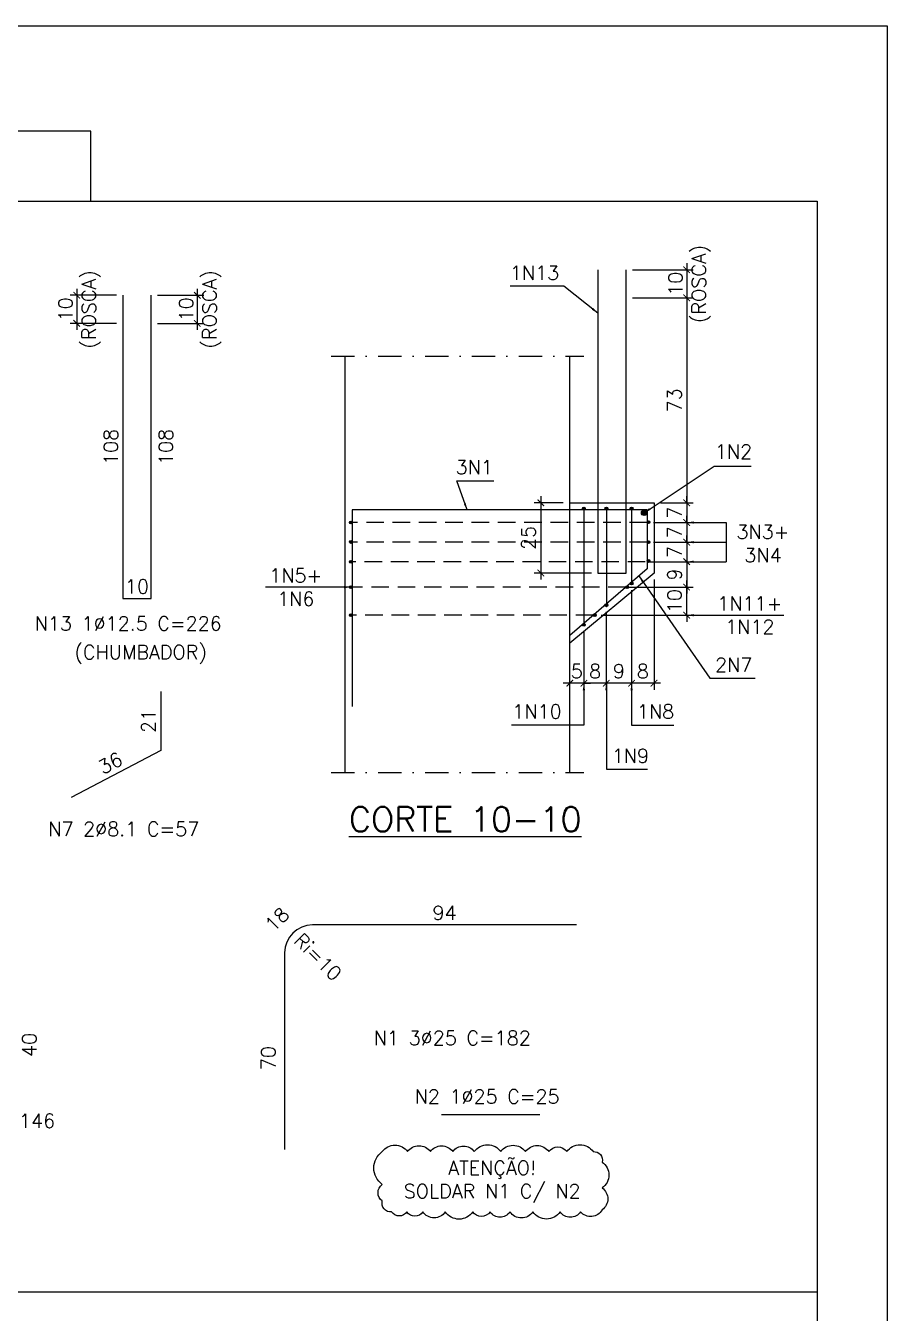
# Model space of a CAD drawing. Header units: centimetres. Extents: x 1658 to 27871, y 8240 to 11444.
# Drawn here: x 26950 to 27871, y 10069 to 11444 of the extents above; entities that cross this region are included whole.
import ezdxf

# ---------------------------------------------------------------- set-up
doc = ezdxf.new("R2010")
doc.units = ezdxf.units.CM
doc.header["$LTSCALE"] = 50
doc.header["$MEASUREMENT"] = 0
doc.header["$PDMODE"] = 67
doc.linetypes.add('DASHDOT', pattern=[1, 0.5, -0.25, 0, -0.25])
doc.linetypes.add('HIDDEN', pattern=[0.375, 0.25, -0.125])
for name, color, linetype in [('COTAS-PRECON', 1, 'Continuous'), ('FORMATO-PRECON', 2, 'Continuous'), ('HACHURAS-PRECON', 1, 'Continuous'), ('LINHA CENTRO-PRECON', 1, 'DASHDOT'), ('LINHA-01-PRECON', 1, 'Continuous'), ('LINHA-02-PRECON', 2, 'Continuous'), ('LINHA-03-PRECON', 3, 'Continuous'), ('LINHA-04-PRECON', 4, 'Continuous'), ('X1', 2, 'Continuous')]:
    doc.layers.add(name, color=color, linetype=linetype)
doc.styles.add('PRECON-ROMANS', font='romans.shx')
doc.styles.get("Standard").update_dxf_attribs({"font": 'romans.shx'})
doc.dimstyles.new('ESC50-50', dxfattribs={"dimscale": 50, "dimtxt": 0.2, "dimasz": 0.15, "dimexe": 0.15, "dimexo": 0.15, "dimgap": 0.08, "dimtad": 1, "dimdec": 1, "dimzin": 12, "dimdsep": 46, "dimtxsty": 'Standard', "dimblk": 'ARCHTICK', "dimcen": 0.09, "dimdle": 0.15, "dimclrd": 256, "dimclre": 256, "dimclrt": 2, "dimazin": 3, "dimtfac": 1, "dimtdec": 1, "dimtmove": 1, "dimatfit": 2, "dimfxl": 0.15, "dimtolj": 1, "dimtzin": 0, "dimarcsym": 0})
doc.dimstyles.new('ESC75-25', dxfattribs={"dimscale": 0, "dimtxt": 15, "dimasz": 7, "dimexe": 7, "dimexo": 7, "dimgap": 5.5, "dimtad": 1, "dimdec": 1, "dimlfac": 0.333333, "dimdsep": 46, "dimtxsty": 'Standard', "dimblk": 'ARCHTICK', "dimcen": 0.1, "dimdle": 7, "dimclrd": 256, "dimclre": 256, "dimclrt": 2, "dimadec": 0, "dimazin": 0, "dimtfac": 1, "dimtdec": 1, "dimtix": 1, "dimtmove": 2, "dimatfit": 3, "dimfxl": 1, "dimarcsym": 0})
doc.dimstyles.new('ESC75-75', dxfattribs={"dimscale": 0, "dimtxt": 15, "dimasz": 7, "dimexe": 7, "dimexo": 7, "dimgap": 5.5, "dimtad": 1, "dimdec": 1, "dimdsep": 46, "dimtxsty": 'Standard', "dimblk": 'ARCHTICK', "dimcen": 0.1, "dimdle": 7, "dimclrd": 256, "dimclre": 256, "dimclrt": 2, "dimadec": 0, "dimazin": 0, "dimtfac": 1, "dimtdec": 1, "dimtix": 1, "dimtmove": 2, "dimatfit": 3, "dimfxl": 1, "dimarcsym": 0})

# ---------------------------------------------------------------- blocks, each defined once
blk = doc.blocks.new('A$C2E607E54')
at = {"layer": 'FORMATO-PRECON', "color": 6}
blk.add_line((1835, 4050), (685, 4050), dxfattribs=at)
at = {"layer": 'FORMATO-PRECON'}
for points in [[(0, 4200), (2970, 4200), (2970, 0), (0, 0)], [(685, 3950), (1835, 3950), (1835, 4050), (685, 4050)]]:
    blk.add_lwpolyline(points, close=True, dxfattribs=at)
at = {"layer": 'FORMATO-PRECON', "color": 6}
blk.add_lwpolyline([(100, 3950), (2870, 3950), (2870, 100), (100, 100)], close=True, dxfattribs=at)
blk = doc.blocks.new('_ArchTick')
at = {"color": 0, "linetype": 'ByBlock', "const_width": 0.15}
blk.add_lwpolyline([(-0.5, -0.5), (0.5, 0.5)], dxfattribs=at)
blk = doc.blocks.new('*D616')
at = {"layer": 'Defpoints', "color": 0, "transparency": 16777216}
for p in [(27621.8, 10934.3), (27614.3, 10913.3), (27656.7, 10913.3)]:
    blk.add_point(p, dxfattribs=at)
at = {"layer": 'LINHA-01-PRECON', "lineweight": -2, "transparency": 16777216}
for p, q in [((27656.7, 10934.3), (27656.7, 10941.3)), ((27628.8, 10934.3), (27663.7, 10934.3)), ((27656.7, 10934.3), (27656.7, 10913.3)), ((27621.3, 10913.3), (27663.7, 10913.3)), ((27656.7, 10913.3), (27656.7, 10906.3))]:
    blk.add_line(p, q, dxfattribs=at)
at = {"layer": 'LINHA-01-PRECON', "lineweight": -2, "transparency": 16777216, "xscale": 7, "yscale": 7, "zscale": 7}
for p, rotation in [((27656.7, 10934.3), 270), ((27656.7, 10913.3), 90)]:
    blk.add_blockref('_ArchTick', p, dxfattribs=dict(at, rotation=rotation))
at = {"layer": 'LINHA-01-PRECON', "color": 2, "transparency": 16777216, "insert": (27643.7, 10923.8), "char_height": 15, "attachment_point": 5, "rotation": 90}
blk.add_mtext('7', dxfattribs=at)
blk = doc.blocks.new('*D617')
at = {"layer": 'Defpoints', "color": 0, "transparency": 16777216}
for p in [(27621.8, 10859.3), (27597.8, 10848.1), (27597.8, 10741.6)]:
    blk.add_point(p, dxfattribs=at)
at = {"layer": 'LINHA-01-PRECON', "lineweight": -2, "transparency": 16777216}
for p, q in [((27621.8, 10852.3), (27621.8, 10734.6)), ((27597.8, 10841.1), (27597.8, 10734.6)), ((27628.8, 10741.6), (27590.8, 10741.6))]:
    blk.add_line(p, q, dxfattribs=at)
at = {"layer": 'LINHA-01-PRECON', "lineweight": -2, "transparency": 16777216, "xscale": 7, "yscale": 7, "zscale": 7, "rotation": 180}
blk.add_blockref('_ArchTick', (27597.8, 10741.6), dxfattribs=at)
at = {"layer": 'LINHA-01-PRECON', "lineweight": -2, "transparency": 16777216, "xscale": 7, "yscale": 7, "zscale": 7}
blk.add_blockref('_ArchTick', (27621.8, 10741.6), dxfattribs=at)
at = {"layer": 'LINHA-01-PRECON', "color": 2, "transparency": 16777216, "insert": (27609.8, 10754.6), "char_height": 15, "attachment_point": 5}
blk.add_mtext('8', dxfattribs=at)
blk = doc.blocks.new('*D618')
at = {"layer": 'Defpoints', "color": 0, "transparency": 16777216}
for p in [(27597.8, 10848.1), (27570.8, 10824.8), (27570.8, 10741.6)]:
    blk.add_point(p, dxfattribs=at)
at = {"layer": 'LINHA-01-PRECON', "lineweight": -2, "transparency": 16777216}
for p, q in [((27597.8, 10841.1), (27597.8, 10734.6)), ((27570.8, 10817.8), (27570.8, 10734.6)), ((27604.8, 10741.6), (27563.8, 10741.6))]:
    blk.add_line(p, q, dxfattribs=at)
at = {"layer": 'LINHA-01-PRECON', "lineweight": -2, "transparency": 16777216, "xscale": 7, "yscale": 7, "zscale": 7, "rotation": 180}
blk.add_blockref('_ArchTick', (27570.8, 10741.6), dxfattribs=at)
at = {"layer": 'LINHA-01-PRECON', "lineweight": -2, "transparency": 16777216, "xscale": 7, "yscale": 7, "zscale": 7}
blk.add_blockref('_ArchTick', (27597.8, 10741.6), dxfattribs=at)
at = {"layer": 'LINHA-01-PRECON', "color": 2, "transparency": 16777216, "insert": (27584.3, 10754.6), "char_height": 15, "attachment_point": 5}
blk.add_mtext('9', dxfattribs=at)
blk = doc.blocks.new('*D619')
at = {"layer": 'Defpoints', "color": 0, "transparency": 16777216}
for p in [(27546.8, 10804.1), (27531.8, 10741.6), (27531.8, 10741.6)]:
    blk.add_point(p, dxfattribs=at)
at = {"layer": 'LINHA-01-PRECON', "lineweight": -2, "transparency": 16777216}
for p, q in [((27546.8, 10797.1), (27546.8, 10734.6)), ((27531.8, 10741.6), (27524.8, 10741.6)), ((27546.8, 10741.6), (27531.8, 10741.6)), ((27546.8, 10741.6), (27553.8, 10741.6))]:
    blk.add_line(p, q, dxfattribs=at)
at = {"layer": 'LINHA-01-PRECON', "lineweight": -2, "transparency": 16777216, "xscale": 7, "yscale": 7, "zscale": 7}
blk.add_blockref('_ArchTick', (27531.8, 10741.6), dxfattribs=at)
at = {"layer": 'LINHA-01-PRECON', "lineweight": -2, "transparency": 16777216, "xscale": 7, "yscale": 7, "zscale": 7, "rotation": 180}
blk.add_blockref('_ArchTick', (27546.8, 10741.6), dxfattribs=at)
at = {"layer": 'LINHA-01-PRECON', "color": 2, "transparency": 16777216, "insert": (27539.3, 10754.6), "char_height": 15, "attachment_point": 5}
blk.add_mtext('5', dxfattribs=at)
blk = doc.blocks.new('*D620')
at = {"layer": 'Defpoints', "color": 0, "linetype": 'Continuous', "transparency": 16777216}
for p in [(27256.9, 10483.4), (27538.9, 10483.4), (27538.9, 10483.4)]:
    blk.add_point(p, dxfattribs=at)
at = {"layer": 'LINHA-01-PRECON', "color": 2, "linetype": 'Continuous', "transparency": 16777216, "insert": (27397.9, 10496.4), "char_height": 15, "attachment_point": 5}
blk.add_mtext('94', dxfattribs=at)
blk = doc.blocks.new('*D621')
at = {"layer": 'Defpoints', "color": 0, "linetype": 'Continuous', "transparency": 16777216}
for p in [(27226.9, 10453.4), (27226.9, 10243.4), (27226.9, 10243.4)]:
    blk.add_point(p, dxfattribs=at)
at = {"layer": 'LINHA-01-PRECON', "color": 2, "linetype": 'Continuous', "transparency": 16777216, "insert": (27209.6, 10341.1), "char_height": 15, "attachment_point": 5, "rotation": 90}
blk.add_mtext('70', dxfattribs=at)
blk = doc.blocks.new('*D629')
at = {"layer": 'Defpoints', "color": 0, "linetype": 'Continuous', "transparency": 16777216}
for p in [(27094.7, 10732.7), (27094.7, 10669.7), (27094.7, 10669.7)]:
    blk.add_point(p, dxfattribs=at)
at = {"layer": 'LINHA-01-PRECON', "color": 2, "linetype": 'Continuous', "transparency": 16777216, "insert": (27081.7, 10701.2), "char_height": 15, "attachment_point": 5, "rotation": 90}
blk.add_mtext('21', dxfattribs=at)
blk = doc.blocks.new('*D630')
at = {"layer": 'Defpoints', "color": 0, "linetype": 'Continuous', "transparency": 16777216}
for p in [(27094.7, 10669.7), (26998.9, 10619.7), (26998.9, 10619.7)]:
    blk.add_point(p, dxfattribs=at)
at = {"layer": 'LINHA-01-PRECON', "color": 2, "linetype": 'Continuous', "transparency": 16777216, "insert": (27040.8, 10656.2), "char_height": 15, "attachment_point": 5, "rotation": 27.5643}
blk.add_mtext('36', dxfattribs=at)
blk = doc.blocks.new('*D631')
at = {"layer": 'Defpoints', "color": 0, "transparency": 16777216}
for p in [(27614.3, 10913.3), (27614.3, 10892.3), (27656.7, 10892.3)]:
    blk.add_point(p, dxfattribs=at)
at = {"layer": 'LINHA-01-PRECON', "lineweight": -2, "transparency": 16777216}
for p, q in [((27621.3, 10913.3), (27663.7, 10913.3)), ((27656.7, 10913.3), (27656.7, 10920.3)), ((27656.7, 10913.3), (27656.7, 10892.3)), ((27621.3, 10892.3), (27663.7, 10892.3)), ((27656.7, 10892.3), (27656.7, 10885.3))]:
    blk.add_line(p, q, dxfattribs=at)
at = {"layer": 'LINHA-01-PRECON', "lineweight": -2, "transparency": 16777216, "xscale": 7, "yscale": 7, "zscale": 7}
for p, rotation in [((27656.7, 10913.3), 270), ((27656.7, 10892.3), 90)]:
    blk.add_blockref('_ArchTick', p, dxfattribs=dict(at, rotation=rotation))
at = {"layer": 'LINHA-01-PRECON', "color": 2, "transparency": 16777216, "insert": (27643.7, 10902.8), "char_height": 15, "attachment_point": 5, "rotation": 90}
blk.add_mtext('7', dxfattribs=at)
blk = doc.blocks.new('*D632')
at = {"layer": 'Defpoints', "color": 0, "transparency": 16777216}
for p in [(27610, 10871.4), (27593.1, 10844.3), (27656.7, 10844.3)]:
    blk.add_point(p, dxfattribs=at)
at = {"layer": 'LINHA-01-PRECON', "lineweight": -2, "transparency": 16777216}
for p, q in [((27617, 10871.4), (27663.7, 10871.4)), ((27656.7, 10878.4), (27656.7, 10837.3)), ((27600.1, 10844.3), (27663.7, 10844.3))]:
    blk.add_line(p, q, dxfattribs=at)
at = {"layer": 'LINHA-01-PRECON', "lineweight": -2, "transparency": 16777216, "xscale": 7, "yscale": 7, "zscale": 7}
for p, rotation in [((27656.7, 10871.4), 90), ((27656.7, 10844.3), 270)]:
    blk.add_blockref('_ArchTick', p, dxfattribs=dict(at, rotation=rotation))
at = {"layer": 'LINHA-01-PRECON', "color": 2, "transparency": 16777216, "insert": (27643.7, 10857.8), "char_height": 15, "attachment_point": 5, "rotation": 90}
blk.add_mtext('9', dxfattribs=at)
blk = doc.blocks.new('*D634')
at = {"layer": 'Defpoints', "color": 0, "transparency": 16777216}
for p in [(27570.8, 10824.8), (27546.8, 10804.1), (27546.8, 10741.6)]:
    blk.add_point(p, dxfattribs=at)
at = {"layer": 'LINHA-01-PRECON', "lineweight": -2, "transparency": 16777216}
for p, q in [((27570.8, 10817.8), (27570.8, 10734.6)), ((27546.8, 10797.1), (27546.8, 10734.6)), ((27577.8, 10741.6), (27539.8, 10741.6))]:
    blk.add_line(p, q, dxfattribs=at)
at = {"layer": 'LINHA-01-PRECON', "lineweight": -2, "transparency": 16777216, "xscale": 7, "yscale": 7, "zscale": 7, "rotation": 180}
blk.add_blockref('_ArchTick', (27546.8, 10741.6), dxfattribs=at)
at = {"layer": 'LINHA-01-PRECON', "lineweight": -2, "transparency": 16777216, "xscale": 7, "yscale": 7, "zscale": 7}
blk.add_blockref('_ArchTick', (27570.8, 10741.6), dxfattribs=at)
at = {"layer": 'LINHA-01-PRECON', "color": 2, "transparency": 16777216, "insert": (27558.8, 10754.6), "char_height": 15, "attachment_point": 5}
blk.add_mtext('8', dxfattribs=at)
blk = doc.blocks.new('*D636')
at = {"layer": 'Defpoints', "color": 0, "transparency": 16777216}
for p in [(26938.3, 10415.1), (26938.3, 10415.1), (26938.3, 10295.3)]:
    blk.add_point(p, dxfattribs=at)
at = {"layer": 'LINHA-01-PRECON', "color": 2, "transparency": 16777216, "insert": (26954.2, 10355.2), "char_height": 15, "attachment_point": 5, "rotation": 90}
blk.add_mtext('40', dxfattribs=at)
blk = doc.blocks.new('*D594')
at = {"layer": 'Defpoints', "color": 0, "transparency": 16777216}
for p in [(27585.4, 10844.3), (27656.7, 10844.3), (27558.4, 10814.3)]:
    blk.add_point(p, dxfattribs=at)
at = {"layer": 'LINHA-01-PRECON', "lineweight": -2, "transparency": 16777216}
for p, q in [((27592.4, 10844.3), (27663.7, 10844.3)), ((27656.7, 10844.3), (27656.7, 10851.3)), ((27656.7, 10814.3), (27656.7, 10844.3)), ((27565.4, 10814.3), (27663.7, 10814.3)), ((27656.7, 10814.3), (27656.7, 10807.3))]:
    blk.add_line(p, q, dxfattribs=at)
at = {"layer": 'LINHA-01-PRECON', "lineweight": -2, "transparency": 16777216, "xscale": 7, "yscale": 7, "zscale": 7}
for p, rotation in [((27656.7, 10844.3), 270), ((27656.7, 10814.3), 90)]:
    blk.add_blockref('_ArchTick', p, dxfattribs=dict(at, rotation=rotation))
at = {"layer": 'LINHA-01-PRECON', "color": 2, "transparency": 16777216, "insert": (27643.7, 10829.3), "char_height": 15, "attachment_point": 5, "rotation": 90}
blk.add_mtext('10', dxfattribs=at)
blk = doc.blocks.new('*D700')
at = {"layer": 'Defpoints', "color": 0, "transparency": 16777216}
for p in [(27632.1, 10892.3), (27632.1, 10871.4), (27656.7, 10871.4)]:
    blk.add_point(p, dxfattribs=at)
at = {"layer": 'LINHA-01-PRECON', "lineweight": -2, "transparency": 16777216}
for p, q in [((27656.7, 10892.3), (27656.7, 10899.3)), ((27639.1, 10892.3), (27663.7, 10892.3)), ((27656.7, 10892.3), (27656.7, 10871.4)), ((27639.1, 10871.4), (27663.7, 10871.4)), ((27656.7, 10871.4), (27656.7, 10864.4))]:
    blk.add_line(p, q, dxfattribs=at)
at = {"layer": 'LINHA-01-PRECON', "lineweight": -2, "transparency": 16777216, "xscale": 7, "yscale": 7, "zscale": 7}
for p, rotation in [((27656.7, 10892.3), 270), ((27656.7, 10871.4), 90)]:
    blk.add_blockref('_ArchTick', p, dxfattribs=dict(at, rotation=rotation))
at = {"layer": 'LINHA-01-PRECON', "color": 2, "transparency": 16777216, "insert": (27643.7, 10881.8), "char_height": 15, "attachment_point": 5, "rotation": 90}
blk.add_mtext('7', dxfattribs=at)
blk = doc.blocks.new('*D701')
at = {"layer": 'Defpoints', "color": 0, "transparency": 16777216}
for p in [(27591.8, 11183.3), (27591.8, 11153.3), (27656.7, 11153.3)]:
    blk.add_point(p, dxfattribs=at)
at = {"layer": 'LINHA-01-PRECON', "lineweight": -2, "transparency": 16777216}
for p, q in [((27598.8, 11183.3), (27663.7, 11183.3)), ((27656.7, 11190.3), (27656.7, 11146.3)), ((27598.8, 11153.3), (27663.7, 11153.3))]:
    blk.add_line(p, q, dxfattribs=at)
at = {"layer": 'LINHA-01-PRECON', "lineweight": -2, "transparency": 16777216, "xscale": 7, "yscale": 7, "zscale": 7}
for p, rotation in [((27656.7, 11183.3), 90), ((27656.7, 11153.3), 270)]:
    blk.add_blockref('_ArchTick', p, dxfattribs=dict(at, rotation=rotation))
at = {"layer": 'LINHA-01-PRECON', "color": 2, "transparency": 16777216, "insert": (27659.8, 11168.3), "char_height": 15, "attachment_point": 5, "rotation": 90}
blk.add_mtext('10\\P(ROSCA)', dxfattribs=at)
blk = doc.blocks.new('*D702')
at = {"layer": 'Defpoints', "color": 0, "transparency": 16777216}
for p in [(27591.8, 11153.3), (27621.8, 10934.3), (27656.7, 10934.3)]:
    blk.add_point(p, dxfattribs=at)
at = {"layer": 'LINHA-01-PRECON', "lineweight": -2, "transparency": 16777216}
for p, q in [((27656.7, 11160.3), (27656.7, 10927.3)), ((27598.8, 11153.3), (27663.7, 11153.3)), ((27628.8, 10934.3), (27663.7, 10934.3))]:
    blk.add_line(p, q, dxfattribs=at)
at = {"layer": 'LINHA-01-PRECON', "lineweight": -2, "transparency": 16777216, "xscale": 7, "yscale": 7, "zscale": 7}
for p, rotation in [((27656.7, 11153.3), 90), ((27656.7, 10934.3), 270)]:
    blk.add_blockref('_ArchTick', p, dxfattribs=dict(at, rotation=rotation))
at = {"layer": 'LINHA-01-PRECON', "color": 2, "transparency": 16777216, "insert": (27643.7, 11043.8), "char_height": 15, "attachment_point": 5, "rotation": 90}
blk.add_mtext('73', dxfattribs=at)
blk = doc.blocks.new('*D703')
at = {"layer": 'Defpoints', "color": 0, "linetype": 'Continuous', "transparency": 16777216}
for p in [(27054.2, 11156), (27054.2, 10832), (27054.2, 10832)]:
    blk.add_point(p, dxfattribs=at)
at = {"layer": 'LINHA-01-PRECON', "color": 2, "linetype": 'Continuous', "transparency": 16777216, "insert": (27041.2, 10994), "char_height": 15, "attachment_point": 5, "rotation": 90}
blk.add_mtext('108', dxfattribs=at)
blk = doc.blocks.new('*D704')
at = {"layer": 'Defpoints', "color": 0, "linetype": 'Continuous', "transparency": 16777216}
for p in [(27054.2, 10832), (27084.2, 10832), (27084.2, 10832)]:
    blk.add_point(p, dxfattribs=at)
at = {"layer": 'LINHA-01-PRECON', "color": 2, "linetype": 'Continuous', "transparency": 16777216, "insert": (27069.2, 10845), "char_height": 15, "attachment_point": 5}
blk.add_mtext('10', dxfattribs=at)
blk = doc.blocks.new('*D705')
at = {"layer": 'Defpoints', "color": 0, "linetype": 'Continuous', "transparency": 16777216}
for p in [(27084.2, 11156), (27084.2, 11156), (27084.2, 10832)]:
    blk.add_point(p, dxfattribs=at)
at = {"layer": 'LINHA-01-PRECON', "color": 2, "linetype": 'Continuous', "transparency": 16777216, "insert": (27100.2, 10994), "char_height": 15, "attachment_point": 5, "rotation": 90}
blk.add_mtext('108', dxfattribs=at)
blk = doc.blocks.new('*D713')
at = {"layer": 'Defpoints', "color": 0, "transparency": 16777216}
for p in [(27084.2, 11156), (27084.2, 11126), (27133.7, 11126)]:
    blk.add_point(p, dxfattribs=at)
at = {"layer": 'LINHA-01-PRECON', "lineweight": -2, "transparency": 16777216}
for p, q in [((27091.2, 11156), (27140.7, 11156)), ((27133.7, 11163), (27133.7, 11119)), ((27091.2, 11126), (27140.7, 11126))]:
    blk.add_line(p, q, dxfattribs=at)
at = {"layer": 'LINHA-01-PRECON', "lineweight": -2, "transparency": 16777216, "xscale": 7, "yscale": 7, "zscale": 7}
for p, rotation in [((27133.7, 11156), 90), ((27133.7, 11126), 270)]:
    blk.add_blockref('_ArchTick', p, dxfattribs=dict(at, rotation=rotation))
at = {"layer": 'LINHA-01-PRECON', "color": 2, "transparency": 16777216, "insert": (27136.8, 11141), "char_height": 15, "attachment_point": 5, "rotation": 90}
blk.add_mtext('10\\P(ROSCA)', dxfattribs=at)
blk = doc.blocks.new('*D714')
at = {"layer": 'Defpoints', "color": 0, "transparency": 16777216}
for p in [(27054.2, 11156), (27004.8, 11126), (27054.2, 11126)]:
    blk.add_point(p, dxfattribs=at)
at = {"layer": 'LINHA-01-PRECON', "lineweight": -2, "transparency": 16777216}
for p, q in [((27047.2, 11156), (26997.8, 11156)), ((27004.8, 11163), (27004.8, 11119)), ((27047.2, 11126), (26997.8, 11126))]:
    blk.add_line(p, q, dxfattribs=at)
at = {"layer": 'LINHA-01-PRECON', "lineweight": -2, "transparency": 16777216, "xscale": 7, "yscale": 7, "zscale": 7}
for p, rotation in [((27004.8, 11156), 90), ((27004.8, 11126), 270)]:
    blk.add_blockref('_ArchTick', p, dxfattribs=dict(at, rotation=rotation))
at = {"layer": 'LINHA-01-PRECON', "color": 2, "transparency": 16777216, "insert": (27007.8, 11141), "char_height": 15, "attachment_point": 5, "rotation": 90}
blk.add_mtext('10\\P(ROSCA)', dxfattribs=at)
blk = doc.blocks.new('*D715')
at = {"layer": 'Defpoints', "color": 0, "transparency": 16777216}
for p in [(27531.8, 10934.3), (27500.8, 10859.3), (27561.8, 10859.3)]:
    blk.add_point(p, dxfattribs=at)
at = {"layer": 'LINHA-01-PRECON', "lineweight": -2, "transparency": 16777216}
for p, q in [((27500.8, 10941.3), (27500.8, 10852.3)), ((27524.8, 10934.3), (27493.8, 10934.3)), ((27554.8, 10859.3), (27493.8, 10859.3))]:
    blk.add_line(p, q, dxfattribs=at)
at = {"layer": 'LINHA-01-PRECON', "lineweight": -2, "transparency": 16777216, "xscale": 7, "yscale": 7, "zscale": 7}
for p, rotation in [((27500.8, 10934.3), 90), ((27500.8, 10859.3), 270)]:
    blk.add_blockref('_ArchTick', p, dxfattribs=dict(at, rotation=rotation))
at = {"layer": 'LINHA-01-PRECON', "color": 2, "transparency": 16777216, "insert": (27487.8, 10896.8), "char_height": 15, "attachment_point": 5, "rotation": 90}
blk.add_mtext('25', dxfattribs=at)

msp = doc.modelspace()

# ---------------------------------------------------------------- hatches: boundary and pattern name
at = {"layer": 'LINHA-01-PRECON', "linetype": 'Continuous'}
h = msp.add_hatch(color=256, dxfattribs=at)
h.dxf.hatch_style = 1
edge = h.paths.add_edge_path()
edge.add_arc((27546.85, 10928.25), 1.5, 0, 360)
h = msp.add_hatch(color=256, dxfattribs=at)
h.dxf.hatch_style = 1
edge = h.paths.add_edge_path()
edge.add_arc((27570.85, 10928.25), 1.5, 0, 360)
h = msp.add_hatch(color=256, dxfattribs=at)
h.dxf.hatch_style = 1
edge = h.paths.add_edge_path()
edge.add_arc((27597.85, 10928.25), 1.5, 0, 360)
h = msp.add_hatch(color=256, dxfattribs=at)
h.dxf.hatch_style = 1
edge = h.paths.add_edge_path()
edge.add_arc((27611.35, 10923.75), 3, 0, 360)
h = msp.add_hatch(color=256, dxfattribs=at)
h.dxf.hatch_style = 1
edge = h.paths.add_edge_path()
edge.add_arc((27297.84, 10913.25), 1.5, 0, 360)
h = msp.add_hatch(color=256, dxfattribs=at)
h.dxf.hatch_style = 1
edge = h.paths.add_edge_path()
edge.add_arc((27615.85, 10913.66), 1.5, 0, 360)
h = msp.add_hatch(color=256, dxfattribs=at)
h.dxf.hatch_style = 1
edge = h.paths.add_edge_path()
edge.add_arc((27297.84, 10892.5), 1.5, 0, 360)
h = msp.add_hatch(color=256, dxfattribs=at)
h.dxf.hatch_style = 1
edge = h.paths.add_edge_path()
edge.add_arc((27615.85, 10892.25), 1.5, 0, 360)
h = msp.add_hatch(color=256, dxfattribs=at)
h.dxf.hatch_style = 1
edge = h.paths.add_edge_path()
edge.add_arc((27297.84, 10871.35), 1.5, 0, 360)
h = msp.add_hatch(color=256, dxfattribs=at)
h.dxf.hatch_style = 1
edge = h.paths.add_edge_path()
edge.add_arc((27615.85, 10872.17), 1.5, 0, 360)
h = msp.add_hatch(color=256, dxfattribs=at)
h.dxf.hatch_style = 1
edge = h.paths.add_edge_path()
edge.add_arc((27297.84, 10844.25), 1.5, 0, 360)
h = msp.add_hatch(color=256, dxfattribs=at)
h.dxf.hatch_style = 1
edge = h.paths.add_edge_path()
edge.add_arc((27593.11, 10844.25), 1.5, 0, 360)
h = msp.add_hatch(color=256, dxfattribs=at)
h.dxf.hatch_style = 1
edge = h.paths.add_edge_path()
edge.add_arc((27597.85, 10848.14), 1.5, 0, 360)
h = msp.add_hatch(color=256, dxfattribs=at)
h.dxf.hatch_style = 1
edge = h.paths.add_edge_path()
edge.add_arc((27570.85, 10824.82), 1.5, 0, 360)
h = msp.add_hatch(color=256, dxfattribs=at)
h.dxf.hatch_style = 1
edge = h.paths.add_edge_path()
edge.add_arc((27297.84, 10814.25), 1.5, 0, 360)
h = msp.add_hatch(color=256, dxfattribs=at)
h.dxf.hatch_style = 1
edge = h.paths.add_edge_path()
edge.add_arc((27558.37, 10814.25), 1.5, 0, 360)
h = msp.add_hatch(color=256, dxfattribs=at)
h.dxf.hatch_style = 1
edge = h.paths.add_edge_path()
edge.add_arc((27546.85, 10804.09), 1.5, 0, 360)

# ---------------------------------------------------------------- linework, layer by layer
at = {"layer": 'LINHA CENTRO-PRECON', "extrusion": (0, 1, 0)}
for p, q in [((27276.84, 11090.86), (27546.84, 11090.86)), ((27276.84, 10646.28), (27546.84, 10646.28))]:
    msp.add_line(p, q, dxfattribs=at)
at = {"layer": 'LINHA-01-PRECON'}
for p, q in [((27531.85, 10934.25), (27531.85, 11000.02)), ((27796.05, 10091.12), (25718.55, 10091.12))]:
    msp.add_line(p, q, dxfattribs=at)
at = {"layer": 'LINHA-01-PRECON', "linetype": 'Continuous'}
msp.add_lwpolyline([(27331.44, 10241.21, -0.5205671), (27358.38, 10241.21, -0.5205671), (27382.83, 10241.21, -0.5205671), (27406.7, 10241.21, -0.5205671), (27429.73, 10241.21, -0.5205671), (27458.09, 10241.21, -0.5205671), (27484.29, 10241.21, -0.5205671), (27509.44, 10241.21, -0.5205671), (27528.55, 10241.21, -0.5205671), (27556.84, 10241.21, -0.5205671), (27566.33, 10230.03, -0.5205671), (27566.33, 10202.36, -0.5205671), (27566.33, 10179.11, -0.5205671), (27543.28, 10176.74, -0.5205671), (27521.4, 10176.74, -0.5205671), (27492.32, 10176.74, -0.5205671), (27467.83, 10176.74, -0.5205671), (27446.55, 10176.74, -0.5205671), (27428.06, 10176.74, -0.5205671), (27398.72, 10176.74, -0.5205671), (27374.71, 10176.74, -0.5205671), (27357.71, 10176.74, -0.5205671), (27341.33, 10176.74, -0.5205671), (27331.44, 10188.48, -0.5205671), (27331.44, 10206.22, -0.5205671)], format="xyb", close=True, dxfattribs=at)
for centre, radius in [((27546.85, 10928.25), 1.5), ((27570.85, 10928.25), 1.5), ((27597.85, 10928.25), 1.5), ((27611.35, 10923.75), 3), ((27297.84, 10913.25), 1.5), ((27615.85, 10913.66), 1.5), ((27297.84, 10892.5), 1.5), ((27615.85, 10892.25), 1.5), ((27297.84, 10871.35), 1.5), ((27615.85, 10872.17), 1.5), ((27297.84, 10844.25), 1.5), ((27593.11, 10844.25), 1.5), ((27597.85, 10848.14), 1.5), ((27570.85, 10824.82), 1.5), ((27297.84, 10814.25), 1.5), ((27558.37, 10814.25), 1.5), ((27546.85, 10804.09), 1.5)]:
    msp.add_circle(centre, radius, dxfattribs=at)
at = {"layer": 'LINHA-02-PRECON', "extrusion": (0, 1, 0)}
for p, q in [((27291.84, 10646.28), (27291.84, 11090.86)), ((27531.84, 10646.28), (27531.84, 11090.86)), ((27531.84, 10934.25), (27621.85, 10934.25)), ((27621.85, 10934.25), (27621.85, 10859.25)), ((27621.85, 10859.25), (27531.85, 10784.25))]:
    msp.add_line(p, q, dxfattribs=at)
at = {"layer": 'LINHA-03-PRECON', "extrusion": (0, 1, 0)}
msp.add_line((27531.85, 10784.25), (27531.85, 10934.25), dxfattribs=at)
at = {"layer": 'LINHA-04-PRECON', "extrusion": (0, 1, 0)}
for p, q in [((27614.35, 10926.75), (27299.34, 10926.75)), ((27546.85, 10926.75), (27546.85, 10805.59)), ((27570.85, 10926.75), (27570.85, 10826.32)), ((27597.85, 10926.75), (27597.85, 10849.64))]:
    msp.add_line(p, q, dxfattribs=at)
at = {"layer": 'LINHA-04-PRECON'}
for p, q in [((27299.34, 10926.75), (27299.34, 10716.75)), ((27226.95, 10453.42), (27226.95, 10243.42)), ((27394.6, 10280.71), (27499.6, 10280.71))]:
    msp.add_line(p, q, dxfattribs=at)
at = {"layer": 'LINHA-04-PRECON', "linetype": 'HIDDEN', "ltscale": 1.5, "extrusion": (0, 1, 0)}
for p, q in [((27614.35, 10913.25), (27299.34, 10913.25)), ((27614.35, 10892.25), (27299.34, 10892.25)), ((27612.45, 10871.35), (27299.34, 10871.35)), ((27591.61, 10844.25), (27299.34, 10844.25)), ((27556.87, 10814.25), (27299.34, 10814.25))]:
    msp.add_line(p, q, dxfattribs=at)
at = {"layer": 'LINHA-04-PRECON', "extrusion": (-7.23415e-14, 1, 0)}
msp.add_line((27538.95, 10483.42), (27256.95, 10483.42), dxfattribs=at)
at = {"layer": 'LINHA-04-PRECON'}
for points in [[(27561.85, 11183.25), (27561.85, 10859.25), (27591.85, 10859.25), (27591.85, 11183.25)], [(27054.25, 11156.04), (27054.25, 10832.04), (27084.25, 10832.04), (27084.25, 11156.04)]]:
    msp.add_lwpolyline(points, dxfattribs=at)
for points in [[(27614.35, 10926.75, 0), (27614.35, 10863.89, 0), (27531.84, 10792.64, 0)], [(27094.67, 10732.67, 0), (27094.67, 10669.67, 0), (26998.9, 10619.68, 0)]]:
    msp.add_polyline3d(points, dxfattribs=at)
msp.add_arc((27256.95, 10453.42), 30, 90, 180, dxfattribs=at)

# ---------------------------------------------------------------- block references
at = {"layer": 'HACHURAS-PRECON', "xscale": 0.7499999999999996, "yscale": 0.7499999999999996, "zscale": 0.7499999999999996}
msp.add_blockref('A$C2E607E54', (25643.55, 8293.94), dxfattribs=at)

# ---------------------------------------------------------------- texts
at = {"layer": 'COTAS-PRECON', "color": 2, "insert": (27073.13, 10772.29), "char_height": 15, "attachment_point": 5}
msp.add_mtext('\\A1;(CHUMBADOR)', dxfattribs=at)
at = {"layer": 'LINHA-01-PRECON', "color": 2, "linetype": 'Continuous', "char_height": 15, "attachment_point": 5}
for s, insert in [('1N13', (27494.06, 11180.06)), ('1N2', (27706.71, 10988.97)), ('3N1', (27429.72, 10972.36)), ('3N3+\\P3N4', (27738.18, 10890.93)), ('1N5+\\P1N6', (27238.88, 10844.25)), ('1N11+\\P1N12', (27724.15, 10814.25)), ('2N7', (27706.99, 10761.39)), ('1N10', (27496.77, 10711.33)), ('1N8', (27623.44, 10711.33)), ('1N9', (27596.53, 10664.05)), ('{\\C4;ATENÇÃO!\\P}SOLDAR N1 C/ N2', (27448.81, 10209))]:
    msp.add_mtext(s, dxfattribs=dict(at, insert=insert))
at = {"layer": 'LINHA-01-PRECON', "color": 4, "insert": (27420.03, 10596.28), "char_height": 26.25, "attachment_point": 5}
msp.add_mtext('{\\LCORTE 10-10}', dxfattribs=at)
at = {"layer": 'LINHA-01-PRECON', "color": 2, "linetype": 'Continuous', "char_height": 15, "attachment_point": 5}
for s, insert, rotation in [('18', (27219, 10489.27), 45), ('Ri=10', (27262.6, 10449.23), 315)]:
    msp.add_mtext(s, dxfattribs=dict(at, insert=insert, rotation=rotation))
at = {"layer": 'X1', "style": 'PRECON-ROMANS'}
for s, p in [('N13 1%%C12.5 C=226', (26959.88, 10797.84)), ('N7 2%%C8.1 C=57', (26974.41, 10578.37)), ('N1 3%%C25 C=182', (27322.33, 10355.1)), ('N2 1%%C25 C=25', (27365.94, 10292.67)), ('N10 1%%C8.1 C=146', (26794.67, 10266.69))]:
    msp.add_text(s, height=15, dxfattribs=at).set_placement(p)

# ---------------------------------------------------------------- dimensions: what is measured, and where the dimension line sits
at = {"layer": 'LINHA-01-PRECON'}
for base, p1, p2, picture, middle in [((27656.69, 11153.25), (27591.85, 11183.25), (27591.85, 11153.25), '*D701', (27659.83, 11168.25)), ((27004.76, 11126.04), (27054.25, 11156.04), (27054.25, 11126.04), '*D714', (27007.84, 11141.04)), ((27133.74, 11126.04), (27084.25, 11156.04), (27084.25, 11126.04), '*D713', (27136.76, 11141.04))]:
    dim = msp.add_linear_dim(base=base, p1=p1, p2=p2, angle=90, text='<>\\P(ROSCA)', dimstyle='ESC75-25', override={"dimscale": 1}, dxfattribs=at)
    dim.commit()
    dim.dimension.update_dxf_attribs({"geometry": picture, "text_midpoint": middle, "dimtype": 160})
at = {"layer": 'LINHA-01-PRECON', "linetype": 'Continuous'}
for base, p1, p2, angle, picture, middle in [((27054.25, 10832.04), (27054.25, 11156.04), (27054.25, 10832.04), 90, '*D703', (27041.25, 10994.04)), ((27538.95, 10483.42), (27256.95, 10483.42), (27538.95, 10483.42), 0, '*D620', (27397.95, 10496.42))]:
    dim = msp.add_linear_dim(base=base, p1=p1, p2=p2, angle=angle, dimstyle='ESC75-25', override={"dimscale": 1, "dimse1": 1, "dimse2": 1, "dimsd1": 1, "dimsd2": 1}, dxfattribs=at)
    dim.commit()
    dim.dimension.update_dxf_attribs({"geometry": picture, "text_midpoint": middle})
for base, p1, p2, picture, middle in [((27084.25, 11156.04), (27084.25, 10832.04), (27084.25, 11156.04), '*D705', (27100.16, 10994.04)), ((27226.95, 10243.42), (27226.95, 10453.42), (27226.95, 10243.42), '*D621', (27209.57, 10341.07)), ((26938.25, 10415.12), (26938.25, 10295.26), (26938.25, 10415.12), '*D636', (26954.21, 10355.19))]:
    dim = msp.add_linear_dim(base=base, p1=p1, p2=p2, angle=90, dimstyle='ESC75-25', override={"dimscale": 1, "dimse1": 1, "dimse2": 1, "dimsd1": 1, "dimsd2": 1}, dxfattribs=at)
    dim.commit()
    dim.dimension.update_dxf_attribs({"geometry": picture, "text_midpoint": middle, "dimtype": 160})
at = {"layer": 'LINHA-01-PRECON'}
for base, p1, p2, angle, override, picture, middle in [((27656.69, 10934.25), (27591.85, 11153.25), (27621.85, 10934.25), 90, {"dimscale": 1}, '*D702', (27643.69, 11043.75)), ((27500.77, 10859.25), (27531.85, 10934.25), (27561.85, 10859.25), 90, {"dimscale": 1}, '*D715', (27487.77, 10896.75)), ((27656.69, 10913.25), (27621.85, 10934.25), (27614.35, 10913.25), 90, {"dimscale": 1}, '*D616', (27643.69, 10923.75)), ((27656.69, 10892.25), (27614.35, 10913.25), (27614.35, 10892.25), 90, {"dimscale": 1}, '*D631', (27643.69, 10902.75)), ((27656.69, 10871.35), (27632.12, 10892.25), (27632.12, 10871.35), 90, {"dimscale": 1, "dimblk": 'ArchTick'}, '*D700', (27643.69, 10881.8)), ((27656.69, 10844.25), (27610.04, 10871.35), (27593.11, 10844.25), 90, {"dimscale": 1}, '*D632', (27643.69, 10857.8)), ((27597.85, 10741.6), (27621.85, 10859.25), (27597.85, 10848.14), 180, {"dimscale": 1}, '*D617', (27609.85, 10754.6)), ((27656.69, 10844.25), (27558.37, 10814.25), (27585.39, 10844.25), 90, {"dimscale": 1}, '*D594', (27643.69, 10829.25)), ((27570.85, 10741.6), (27597.85, 10848.14), (27570.85, 10824.82), 180, {"dimscale": 1}, '*D618', (27584.35, 10754.6)), ((27546.85, 10741.6), (27570.85, 10824.82), (27546.85, 10804.09), 180, {"dimscale": 1}, '*D634', (27558.85, 10754.6)), ((27531.84, 10741.6), (27546.85, 10804.09), (27531.84, 10741.6), 180, {"dimscale": 1}, '*D619', (27539.34, 10754.6))]:
    dim = msp.add_linear_dim(base=base, p1=p1, p2=p2, angle=angle, dimstyle='ESC75-25', override=override, dxfattribs=at)
    dim.commit()
    dim.dimension.update_dxf_attribs({"geometry": picture, "text_midpoint": middle})
at = {"layer": 'LINHA-01-PRECON', "linetype": 'Continuous'}
dim = msp.add_linear_dim(base=(27084.25, 10832.04), p1=(27054.25, 10832.04), p2=(27084.25, 10832.04), dimstyle='ESC75-25', override={"dimscale": 1, "dimse1": 1, "dimse2": 1, "dimsd1": 1, "dimsd2": 1}, dxfattribs=at)
dim.commit()
dim.dimension.update_dxf_attribs({"geometry": '*D704', "text_midpoint": (27069.25, 10845.04)})
for p1, p2, picture, middle in [((27094.67, 10732.67), (27094.67, 10669.67), '*D629', (27081.67, 10701.17)), ((27094.67, 10669.67), (26998.9, 10619.68), '*D630', (27040.77, 10656.2))]:
    dim = msp.add_aligned_dim(p1=p1, p2=p2, distance=0, dimstyle='ESC75-25', override={"dimscale": 1, "dimse1": 1, "dimse2": 1, "dimsd1": 1, "dimsd2": 1}, dxfattribs=at)
    dim.commit()
    dim.dimension.update_dxf_attribs({"geometry": picture, "text_midpoint": middle})

# ---------------------------------------------------------------- leaders
at = {"layer": 'LINHA-01-PRECON'}
for points in [[(27561.85, 11136.91), (27525.43, 11165.79), (27468.21, 11165.79)], [(27656.69, 10913.25), (27698.81, 10913.25), (27698.81, 10871.35)], [(27656.69, 10892.25), (27698.81, 10892.25)], [(27656.69, 10871.35), (27698.81, 10871.35)], [(27605.57, 10856.31), (27681.6, 10746.97), (27730.02, 10746.97)], [(27297.84, 10844.25), (27206.41, 10844.25)], [(27656.69, 10814.25), (27760.37, 10814.25)], [(27546.85, 10741.6), (27546.85, 10696.9), (27469.6, 10696.9)], [(27570.85, 10741.6), (27570.85, 10649.63), (27614.97, 10649.63)], [(27597.85, 10741.6), (27597.85, 10696.9), (27642.96, 10696.9)]]:
    msp.add_leader(points, dimstyle='ESC50-50', override={"dimgap": 0.08, "dimtad": 1}, dxfattribs=at)
at = {"layer": 'LINHA-01-PRECON', "linetype": 'Continuous'}
for points in [[(27611.35, 10923.75), (27686.03, 10973.48), (27725.75, 10973.48)], [(27421.98, 10926.75), (27410.95, 10957.67), (27450.67, 10957.67)]]:
    msp.add_leader(points, dimstyle='ESC75-75', override={"dimscale": 1, "dimtad": 0}, dxfattribs=at)

doc.saveas('drawing.dxf')
